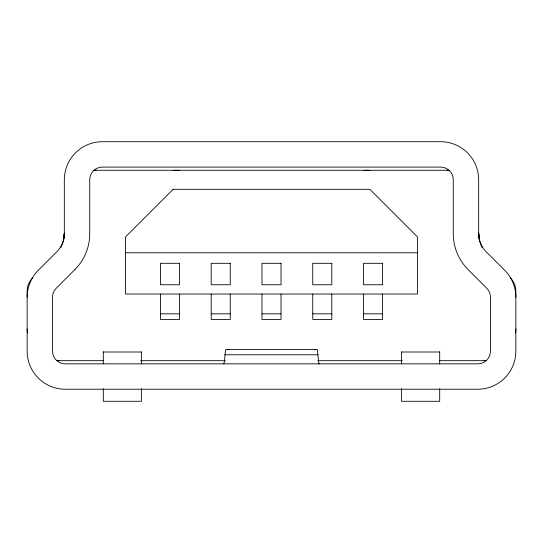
<?xml version="1.0" encoding="UTF-8"?>
<svg xmlns="http://www.w3.org/2000/svg" width="543" height="543" viewBox="0 0 543 543"><rect width="100%" height="100%" fill="white"/><g stroke="black" fill="none" stroke-linecap="round" stroke-linejoin="round"><path stroke-width="0.81" d="M481.084 245.137A31.732 31.732 0 0 1 478.675 232.995L479.442 239.952L478.675 233.734L478.675 179.787A38.078 38.078 0 0 0 440.59 141.709L102.41 141.709A38.078 38.078 0 0 0 64.325 179.787L64.325 233.734L63.558 239.952L64.325 232.995A31.732 31.732 0 0 1 61.916 245.137M223.784 363.844L224.469 361.217A25.073 1.52 -90 0 0 224.965 354.783L225.644 349.563L317.356 349.563L318.598 361.706A25.121 1.52 -90 0 0 319.216 363.844M314.967 349.991L315.178 349.563M94.014 170.271L448.986 170.271M125.528 252.78L417.472 252.78M160.429 313.82L179.475 313.82M211.207 313.82L230.246 313.82M261.977 313.82L281.023 313.82M312.754 313.82L331.793 313.82M363.525 313.82L382.571 313.82M103.313 352.007L141.39 352.007M401.61 352.007L439.687 352.007M224.965 354.776L318.035 354.776M56.832 360.674L103.781 360.674M140.671 360.674L225.352 360.674M317.648 360.674L402.329 360.674M439.219 360.674L486.168 360.674M227.822 349.563L228.033 349.991M439.687 351.796L439.687 363.844M439.687 388.693L439.687 401.291L401.61 401.291L401.61 388.693M401.61 351.796L401.61 363.844M382.571 294.028L382.571 319.42L363.525 319.42L363.525 294.028M331.793 294.028L331.793 319.42L312.754 319.42L312.754 294.028M281.023 294.028L281.023 319.42L261.977 319.42L261.977 294.028M230.246 294.028L230.246 319.42L211.207 319.42L211.207 294.028M179.475 294.028L179.475 319.42L160.429 319.42L160.429 294.028M141.39 351.796L141.39 363.844M141.39 388.693L141.39 401.291L103.313 401.291L103.313 388.693M103.313 351.796L103.313 363.844M173.013 170.699A12.693 12.693 0 0 1 179.584 170.699M515.85 328.936A31.732 31.732 0 0 1 515.578 333.083M486.195 360.606A31.732 31.732 0 0 1 484.118 360.674M27.15 297.204A38.078 38.078 0 0 1 38.302 270.278L56.893 251.687A25.385 25.385 0 0 0 64.325 233.734M32.729 277.738A19.039 19.039 0 0 0 27.15 291.204L27.15 351.151A38.078 38.078 0 0 0 65.228 389.229L477.772 389.229A38.078 38.078 0 0 0 515.85 351.151L515.85 291.204A19.039 19.039 0 0 0 510.271 277.738M61.712 245.619A31.732 31.732 0 0 1 60.748 247.635M93.987 170.339A31.732 31.732 0 0 1 96.063 170.271M58.882 360.674A31.732 31.732 0 0 1 56.805 360.606M27.421 333.083A31.732 31.732 0 0 1 27.15 328.936M478.675 233.734A25.385 25.385 0 0 0 486.107 251.687L504.698 270.278A38.078 38.078 0 0 1 515.85 297.204M482.252 247.635A31.732 31.732 0 0 1 481.288 245.619M446.937 170.271A31.732 31.732 0 0 1 449.013 170.339M363.416 170.699A12.693 12.693 0 0 1 369.987 170.699M74.846 269.64L56.255 288.231A12.693 12.693 0 0 0 52.535 297.204L52.535 351.151A12.693 12.693 0 0 0 65.228 363.844L477.772 363.844A12.693 12.693 0 0 0 490.465 351.151L490.465 297.204A12.693 12.693 0 0 0 486.745 288.231L468.154 269.64A50.777 50.777 0 0 1 453.283 233.734L453.283 179.787A12.693 12.693 0 0 0 440.59 167.095L102.41 167.095A12.693 12.693 0 0 0 89.717 179.787L89.717 233.734A50.777 50.777 0 0 1 74.846 269.64M173.122 189.31L125.528 236.911L125.528 294.028L417.472 294.028L417.472 236.911L369.878 189.31L173.122 189.31M179.475 263.314L160.429 263.314L160.429 284.763L179.475 284.763L179.475 263.314M230.246 263.314L211.207 263.314L211.207 284.763L230.246 284.763L230.246 263.314M281.023 263.314L261.977 263.314L261.977 284.763L281.023 284.763L281.023 263.314M331.793 263.314L312.754 263.314L312.754 284.763L331.793 284.763L331.793 263.314M382.571 263.314L363.525 263.314L363.525 284.763L382.571 284.763L382.571 263.314"/></g></svg>
